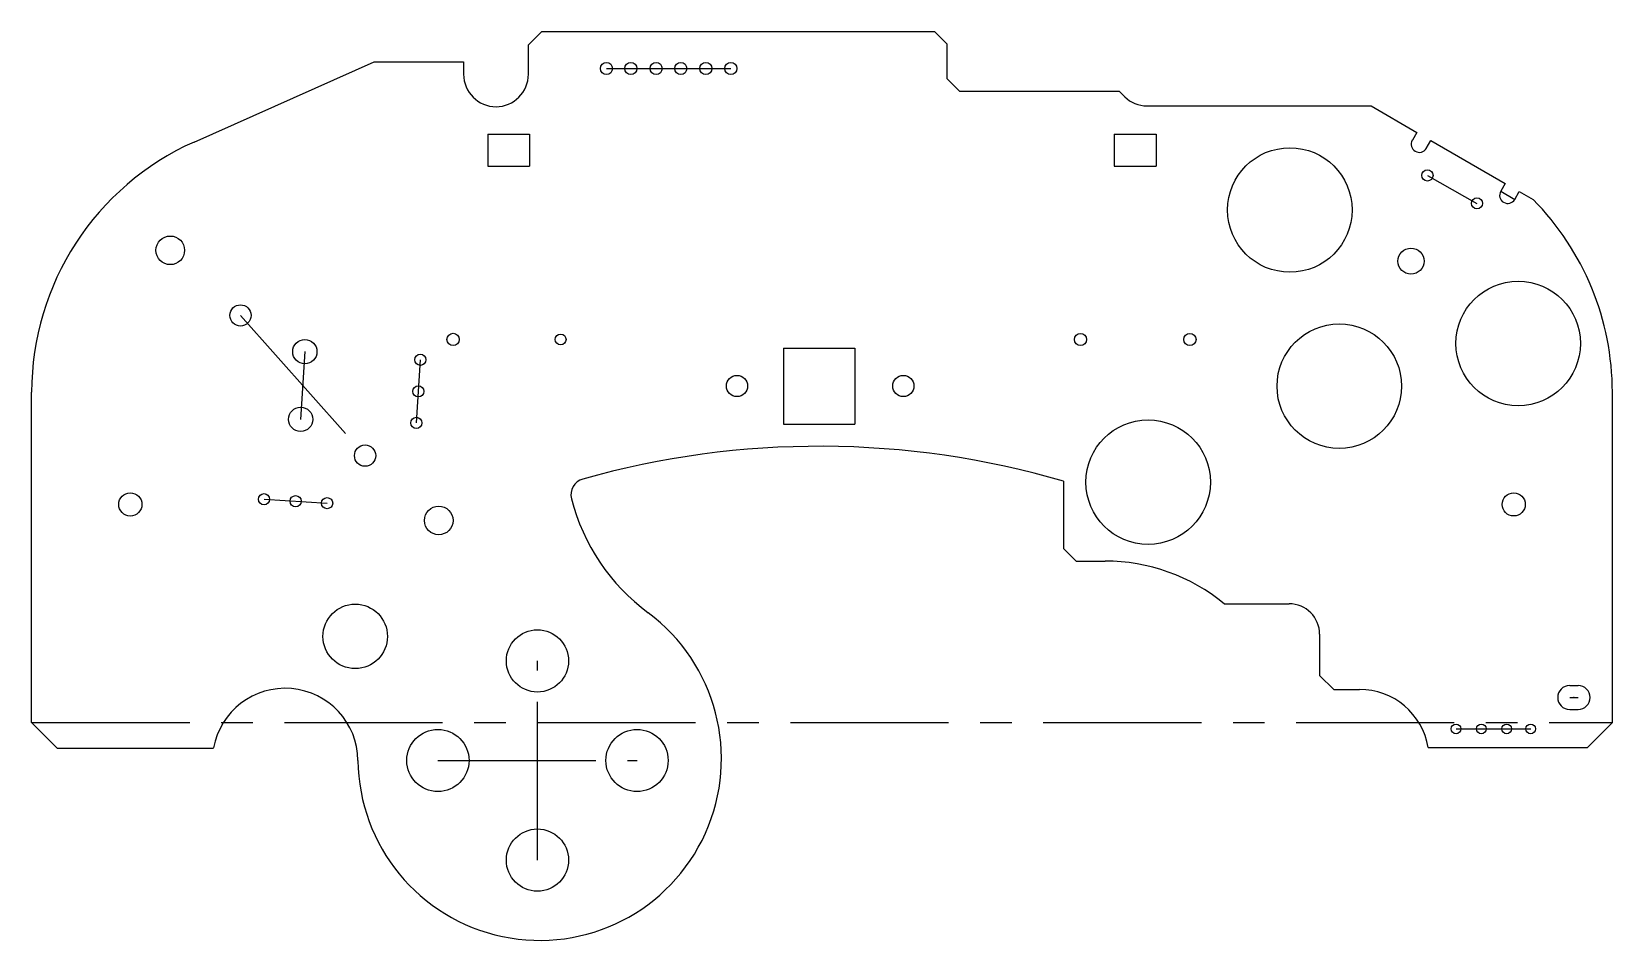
# Model space of a CAD drawing. Header units: millimetres. Extents: x 0 to 127, y -18 to 55.
import ezdxf

# ---------------------------------------------------------------- set-up
doc = ezdxf.new("R2010")
doc.units = ezdxf.units.MM
doc.header["$PDSIZE"] = -1
doc.linetypes.add('CENTERX2', pattern=[20.32, 12.7, -2.54, 2.54, -2.54])

msp = doc.modelspace()

# ---------------------------------------------------------------- linework, layer by layer
at = {"color": 7, "linetype": 'Continuous'}
for p, q in [((39.91, 54.43), (40.98, 55.5)), ((40.98, 55.5), (72.53, 55.5)), ((72.53, 55.5), (73.52, 54.51)), ((39.91, 52.07), (39.91, 54.43)), ((73.52, 54.51), (73.52, 51.73)), ((13.05, 46.63), (27.52, 53.07)), ((27.52, 53.07), (34.71, 53.07)), ((34.71, 53.07), (34.71, 52.07)), ((73.52, 51.73), (74.54, 50.71)), ((74.54, 50.71), (87.38, 50.71)), ((87.38, 50.71), (87.83, 50.26)), ((89.6, 49.53), (107.62, 49.53)), ((107.62, 49.53), (111.29, 47.4)), ((36.66, 47.25), (39.99, 47.25)), ((36.66, 47.25), (36.66, 44.68)), ((39.99, 47.25), (39.99, 44.68)), ((86.97, 47.25), (90.36, 47.25)), ((86.97, 47.25), (86.97, 44.68)), ((90.36, 47.25), (90.36, 44.68)), ((111.29, 47.4), (110.93, 46.77)), ((112.05, 46.12), (112.42, 46.75)), ((112.42, 46.75), (118.39, 43.3)), ((36.66, 44.68), (39.99, 44.68)), ((86.97, 44.68), (90.36, 44.68)), ((118.39, 43.3), (118.03, 42.67)), ((119.15, 42.02), (119.52, 42.65)), ((119.52, 42.65), (120.63, 42.01)), ((60.42, 30.07), (66.14, 30.07)), ((60.42, 30.07), (60.42, 23.97)), ((66.14, 30.07), (66.14, 23.97)), ((0, 0), (0, 26.53)), ((127, 0), (127, 26.53)), ((60.42, 23.97), (66.14, 23.97)), ((82.91, 19.38), (82.91, 13.98)), ((82.91, 13.98), (83.92, 12.97)), ((83.92, 12.97), (86.24, 12.97)), ((95.81, 9.54), (101.03, 9.54)), ((103.48, 7.09), (103.48, 3.79)), ((103.48, 3.79), (104.61, 2.66)), ((104.61, 2.66), (106.68, 2.66)), ((123.57, 2.97), (124.25, 2.97)), ((0, 0), (2.05, -2.05)), ((123.57, 1.04), (124.25, 1.04)), ((124.99, -2.01), (127, 0)), ((2.05, -2.05), (14.62, -2.05)), ((112.21, -2.01), (124.99, -2.01))]:
    msp.add_line(p, q, dxfattribs=at)
at = {"color": 7, "linetype": 'CENTERX2'}
for p, q in [((46.18, 52.53), (56.18, 52.53)), ((112.14, 43.95), (116.12, 41.7)), ((118.03, 42.67), (119.15, 42.02)), ((16.78, 32.7), (26.79, 21.44)), ((21.95, 29.79), (21.61, 24.35)), ((30.91, 24.07), (31.23, 29.14)), ((18.67, 17.94), (23.74, 17.62)), ((40.64, -11.05), (40.64, 4.95)), ((123.57, 2.01), (124.25, 2.01)), ((0, 0), (127, 0)), ((114.44, -0.51), (120.44, -0.51)), ((32.64, -3.05), (48.64, -3.05))]:
    msp.add_line(p, q, dxfattribs=at)
at = {"color": 7, "linetype": 'Continuous'}
for centre, radius in [((46.18, 52.53), 0.486), ((48.14, 52.53), 0.486), ((50.17, 52.53), 0.486), ((52.15, 52.53), 0.486), ((54.17, 52.53), 0.486), ((56.18, 52.53), 0.486), ((101.09, 41.17), 5), ((112.14, 43.95), 0.451), ((116.12, 41.7), 0.446), ((11.14, 37.93), 1.15), ((110.82, 37.06), 1.05), ((119.43, 30.45), 5), ((16.78, 32.7), 0.853), ((105.06, 27.02), 5), ((21.95, 29.79), 0.976), ((33.86, 30.77), 0.496), ((42.5, 30.77), 0.435), ((84.27, 30.77), 0.49), ((93.06, 30.77), 0.491), ((31.23, 29.14), 0.45), ((31.07, 26.6), 0.45), ((56.67, 27.03), 0.852), ((70.03, 27.03), 0.852), ((21.61, 24.35), 0.976), ((30.91, 24.07), 0.45), ((89.7, 19.31), 5), ((26.79, 21.44), 0.853), ((7.93, 17.52), 0.932), ((18.67, 17.94), 0.45), ((21.21, 17.78), 0.45), ((23.74, 17.62), 0.45), ((119.07, 17.52), 0.929), ((32.71, 16.23), 1.15), ((26, 6.92), 2.59), ((40.64, 4.95), 2.5), ((32.64, -3.05), 2.5), ((48.64, -3.05), 2.5), ((114.44, -0.51), 0.391), ((116.47, -0.51), 0.391), ((118.5, -0.51), 0.391), ((120.44, -0.51), 0.391), ((40.64, -11.05), 2.5)]:
    msp.add_circle(centre, radius, dxfattribs=at)
for centre, radius, start, end in [((37.31, 52.07), 2.6, 180, 0), ((89.6, 52.03), 2.5, 225, 270), ((22, 26.53), 22, 114, 180), ((111.49, 46.45), 0.65, 150, 330), ((118.59, 42.35), 0.65, 150, 330), ((105, 26.53), 22, 0, 44.7344), ((63.3, -47.81), 70, 73.7288, 105.7658), ((44.63, 18.3), 1.3, 105.7658, 194.3524), ((59.36, 22.07), 16.5, 194.3524, 233.4112), ((86.24, -2.11), 15.08, 50.5952, 90), ((101.03, 7.09), 2.45, 0, 90), ((40.82, -2.9), 14.6, 180.5662, 53.4112), ((20.37, -3.1), 5.85, 0.5662, 169.6071), ((106.68, -2.94), 5.6, 9.5622, 90), ((123.57, 2.01), 0.963, 90, 270), ((124.25, 2.01), 0.963, 270, 90)]:
    msp.add_arc(centre, radius, start, end, dxfattribs=at)
for p in [(21.78, 27.07), (123.91, 2.01), (40.64, -3.05)]:
    msp.add_point(p, dxfattribs=at)

doc.saveas('drawing.dxf')
